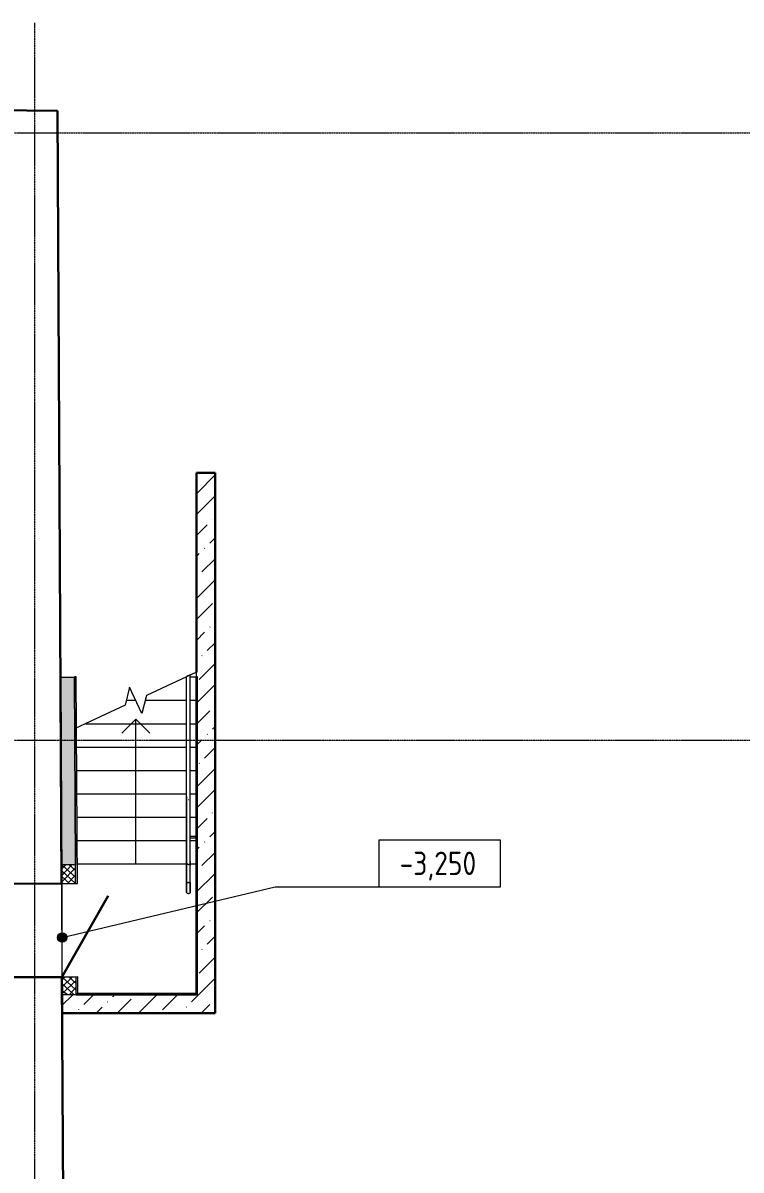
# Model space of a CAD drawing. Header units: millimetres. Extents: x -32 to 417638015, y -35 to 175284279.
# Drawn here: x 416142433 to 416150119, y 175263643 to 175275923 of the extents above; entities that cross this region are included whole.
import ezdxf

# ---------------------------------------------------------------- set-up
doc = ezdxf.new("R2010")
doc.units = ezdxf.units.MM
doc.linetypes.add('ADSK_Линия сетки', pattern=[25, 20, -2.5, 0, -2.5])
for name, color, linetype, lineweight in [('Аннотация', 7, 'Continuous', 18), ('Двери', 7, 'Continuous', 9), ('Лестницы', 7, 'Continuous', 9), ('Ограждение', 7, 'Continuous', 9), ('Оси', 253, 'Continuous', 9), ('Отметки', 7, 'Continuous', 9), ('Перекрытие', 7, 'Continuous', 18), ('Стены внутренние', 7, 'Continuous', 18), ('Стены наружные', 7, 'Continuous', 18), ('Стены несущие', 7, 'Continuous', 30), ('Стены отделка', 7, 'Continuous', 30), ('Стены штриховка', 7, 'Continuous', 9), ('Стрелки вверх', 7, 'Continuous', 18), ('Узлы', 7, 'Continuous', 18), ('ШТРИХОВКА', 252, 'Continuous', 15)]:
    doc.layers.add(name, color=color, linetype=linetype, lineweight=lineweight)
doc.layers.add('Линии', color=7, linetype='Continuous', lineweight=9, true_color=0x00a600)
doc.styles.add('GOST Common_1', font='GOST_Common.ttf', dxfattribs={"width": 0.9, "height": 250})
pattern_1 = [(45, (556.895267267344, 294.7406184339013), (84.18954758163274, 308.6959506083616), [396.875, -79.375, 3.353, -76.02199999999999])]
pattern_2 = [(45, (556.895267267344, 294.7406184339013), (-35.35533905932738, 35.35533905932738), []), (135, (556.895267267344, 294.7406184339013), (-35.35533905932738, -35.35533905932737), [])]

# ---------------------------------------------------------------- blocks, each defined once
blk = doc.blocks.new('План подвала')
at = {"layer": 'Отметки'}
h = blk.add_hatch(color=8, dxfattribs=at)
edge = h.paths.add_edge_path()
edge.add_arc((3851.635954569715, 34726.51222243591), 49.9999999999997, 0, 360)
at = {"layer": 'Стены внутренние', "lineweight": 9}
h = blk.add_hatch(dxfattribs=at)
h.set_pattern_fill('FP_6', color=8, style=0, pattern_type=2)
h.set_pattern_definition(pattern_1)
h.paths.add_polyline_path([(5288.437706878227, 33916.31379331008), (5488.437706878253, 33916.31379331008), (5488.437706878253, 39701.3137933101), (5288.437706878227, 39701.3137933101), (5288.437706878227, 34116.31379331009)])
h = blk.add_hatch(dxfattribs=at)
h.set_pattern_fill('FP_6', color=8, style=0, pattern_type=2)
h.set_pattern_definition(pattern_1)
h.paths.add_polyline_path([(5288.437706878227, 33916.31379331008), (5288.437706878227, 34116.31379331009), (3851.562563137281, 34116.31379331007), (3851.635954569715, 33916.31379331008), (4736.454648848734, 33916.31379331008)])
at = {"layer": 'Стены наружные', "lineweight": 9}
h = blk.add_hatch(dxfattribs=at)
h.set_pattern_fill('HONEY', color=8, scale=10, style=0)
h.set_pattern_definition([(0, (556.895267267344, 294.7406184339013), (47.625, 27.49630645), [31.75, -63.5]), (120, (556.895267267344, 294.7406184339013), (-47.6249998959419, 27.49630663023391), [31.74999999999999, -63.49999999999999]), (59.99999999999999, (556.895267267344, 294.7406184339013), (1.040580910327549e-07, 54.99261308023389), [-63.5, 31.75])])
h.paths.add_polyline_path([(3849.021118944424, 34116.31379331007), (3849.292661394092, 34116.98146705503), (3849.292661394092, 34302.46427060221), (3998.076874514843, 34302.46427060221), (3998.066206213038, 34304.5631366399), (3848.068143857312, 34303.80071323089), (3848.977156343672, 34124.96293085061)])
h.paths.add_polyline_path([(3842.985321129879, 35303.78779560403), (3842.985321129879, 35506.43852096784), (3991.957207781241, 35506.43852096784), (3981.774994719598, 37509.67217258643), (3831.776932363092, 37508.90974917738), (3841.955270111581, 35506.43852096784)])
at = {"layer": 'Стены наружные'}
h = blk.add_hatch(color=8, dxfattribs=at)
h.paths.add_polyline_path([(3999.292661394095, 34126.3137933101), (4018.972486085875, 34126.3137933101), (4018.065947860446, 34304.66479309445), (3998.066206213281, 34304.56313659178), (3999.023056614113, 34302.46427060221), (3999.292661394095, 34302.46427060221), (3999.292661394095, 34129.3069064366)])
h.paths.add_polyline_path([(3992.985321129906, 35304.55022886186), (4012.983125133621, 35304.65187546794), (4001.741150753883, 37516.38141323047), (3981.741409106441, 37516.27975677598), (3992.985321129906, 35305.03958356322)])
at = {"layer": 'Узлы', "lineweight": 9}
h = blk.add_hatch(dxfattribs=at)
h.set_pattern_fill('FP_11', color=8, style=0, pattern_type=2)
h.set_pattern_definition(pattern_2)
h.paths.add_polyline_path([(3849.021118944424, 35303.787795604), (3992.983383486456, 35304.55021901304), (3992.983383486456, 35506.43852096784), (3842.985321129879, 35506.43852096784), (3842.985321129879, 35303.78779560403), (3848.068143856728, 35303.787795604)])
h = blk.add_hatch(dxfattribs=at)
h.set_pattern_fill('FP_11', color=8, style=0, pattern_type=2)
h.set_pattern_definition(pattern_2)
h.paths.add_polyline_path([(3916.161236787812, 34116.31379331007), (3999.292661394095, 34116.67945705304), (3998.972227729997, 34302.46427060221), (3849.292661394092, 34302.46427060221), (3849.292661394092, 34116.31379331007), (3851.635954569715, 34116.31379331007)])
at = {"layer": 'Аннотация', "color": 8, "lineweight": 20, "extrusion": (0, 0, -1)}
for p, q in [((8540.917692637508, 35769.40828762195), (7240.917692637508, 35769.40828762195)), ((7240.917692637508, 35769.40828762195), (7240.917692637508, 35269.40828762195)), ((8540.917692637508, 35269.40828762195), (8540.917692637508, 35769.40828762195)), ((7240.917692637508, 35269.40828762195), (8540.917692637508, 35269.40828762195))]:
    blk.add_line(p, q, dxfattribs=at)
at = {"layer": 'Двери', "color": 8, "lineweight": 30}
blk.add_line((3848.068143857688, 34303.80071323086), (4343.659831439893, 35172.35634138568), dxfattribs=at)
at = {"layer": 'Лестницы', "color": 8}
for p, q in [((5288.437706878252, 37569.41377111081), (4751.726180257832, 37319.14107602764)), ((5174.564437005636, 37516.31379331005), (5182.153388401955, 37516.31379331005)), ((5174.564437005636, 37516.31379331005), (5182.153388401955, 37516.31379331005)), ((5222.153388401955, 37516.31379331005), (5288.437706878252, 37516.31379331005)), ((5222.153388401955, 37516.31379331005), (5288.437706878252, 37516.31379331005)), ((5288.437706878252, 37516.31379331005), (5288.437706878252, 37569.41377111081)), ((4572.403603481267, 37407.92438503453), (4525.149233498671, 37213.48651059247)), ((4704.471810275236, 37124.70320158557), (4572.403603481267, 37407.92438503452)), ((4525.149233498671, 37213.48651059246), (3988.437706878251, 36963.2138155093)), ((4537.987884249585, 37266.31379331005), (4638.437706878251, 37266.31379331005)), ((4537.987884249585, 37266.31379331005), (4638.437706878251, 37266.31379331005)), ((4751.726180257832, 37319.14107602764), (4704.471810275236, 37124.70320158557)), ((4738.887529506917, 37266.31379331005), (5182.153388401955, 37266.31379331005)), ((4738.887529506917, 37266.31379331005), (5182.153388401955, 37266.31379331005)), ((5222.153388401955, 37266.31379331005), (5288.437706878251, 37266.31379331005)), ((5222.153388401955, 37266.31379331005), (5288.437706878251, 37266.31379331005)), ((4102.310976750867, 37016.31379331005), (5182.153388401954, 37016.31379331005)), ((4102.310976750867, 37016.31379331005), (5182.153388401954, 37016.31379331005)), ((5222.153388401955, 37016.31379331005), (5288.437706878251, 37016.31379331005)), ((5222.153388401955, 37016.31379331005), (5288.437706878251, 37016.31379331005)), ((4005.553660747638, 36766.31379331005), (5182.153388401954, 36766.31379331005)), ((4005.553660747638, 36766.31379331005), (5182.153388401954, 36766.31379331005)), ((5222.153388401955, 36766.31379331005), (5288.437706878251, 36766.31379331005)), ((5222.153388401955, 36766.31379331005), (5288.437706878251, 36766.31379331005)), ((4006.824382844056, 36516.31379331004), (5182.153388401954, 36516.31379331004)), ((4006.824382844056, 36516.31379331004), (5182.153388401954, 36516.31379331004)), ((5222.153388401954, 36516.31379331004), (5288.437706878251, 36516.31379331004)), ((5222.153388401954, 36516.31379331004), (5288.437706878251, 36516.31379331004)), ((4008.095104940473, 36266.31379331005), (5182.153388401953, 36266.31379331005)), ((4008.095104940473, 36266.31379331005), (5182.153388401953, 36266.31379331005)), ((5222.153388401953, 36266.31379331005), (5288.43770687825, 36266.31379331005)), ((5222.153388401953, 36266.31379331005), (5288.43770687825, 36266.31379331005)), ((4009.365827036891, 36016.31379331005), (5182.153388401953, 36016.31379331005)), ((4009.365827036891, 36016.31379331005), (5182.153388401953, 36016.31379331005)), ((5222.153388401953, 36016.31379331005), (5288.43770687825, 36016.31379331005)), ((5222.153388401953, 36016.31379331005), (5288.43770687825, 36016.31379331005)), ((4010.636549133307, 35766.31379331005), (5182.153388401953, 35766.31379331005)), ((4010.636549133307, 35766.31379331005), (5182.153388401953, 35766.31379331005)), ((5222.153388401953, 35766.31379331005), (5288.43770687825, 35766.31379331005)), ((5222.153388401953, 35766.31379331005), (5288.43770687825, 35766.31379331005)), ((4011.907271229727, 35516.31379331005), (5182.153388401951, 35516.31379331005)), ((4011.907271229727, 35516.31379331005), (5182.153388401951, 35516.31379331005)), ((5222.153388401955, 35516.31379331005), (5288.437706878249, 35516.31379331005)), ((5222.153388401955, 35516.31379331005), (5288.437706878249, 35516.31379331005))]:
    blk.add_line(p, q, dxfattribs=at)
at = {"layer": 'Линии', "color": 8}
for p, q in [((3842.9853211299, 35506.43852096779), (3842.9853211299, 35303.78779560399)), ((3992.985321129901, 35506.43852096779), (3842.9853211299, 35506.43852096779)), ((3992.985321129902, 35303.78779560399), (3992.985321129901, 35506.43852096779)), ((3842.9853211299, 35303.78779560399), (3992.985321129902, 35303.78779560399)), ((3849.292661394089, 34302.46427060217), (3849.292661394089, 34116.31379331006)), ((3999.292661394091, 34302.46427060217), (3849.292661394089, 34302.46427060217)), ((3999.292661394092, 34116.31379331006), (3999.292661394091, 34302.46427060217)), ((3849.292661394089, 34116.31379331006), (3999.292661394092, 34116.31379331006))]:
    blk.add_line(p, q, dxfattribs=at)
at = {"layer": 'Ограждение', "color": 8}
for p, q in [((5222.153388401955, 37538.50488578972), (5182.153388401956, 37519.85257946352)), ((5222.153388401955, 37538.50488578972), (5182.153388401956, 37519.85257946352)), ((5182.153388401953, 35530.00949271987), (5182.153388401955, 37519.85257946352)), ((5182.153388401953, 35516.31379331005), (5182.153388401955, 37519.85257946352)), ((5222.153388401952, 35530.00949271987), (5222.153388401955, 37538.50488578972)), ((5222.153388401952, 35516.31379331005), (5222.153388401955, 37538.50488578972)), ((5182.153388401958, 36235.82941449726), (5182.153388401955, 35516.3137933101)), ((5182.153388401958, 36235.82941449725), (5182.153388401955, 35542.50339367099)), ((5222.153388401955, 35516.3137933101), (5222.153388401957, 36235.82941449726)), ((5222.153388401955, 35542.50339367099), (5222.153388401957, 36235.82941449725)), ((5200.062819136611, 36203.98917823278), (5204.24395766729, 36203.98917823278)), ((5200.062819136611, 36203.98917823275), (5204.24395766729, 36203.98917823275)), ((5282.153388401958, 35809.22217058962), (5222.153388401959, 35809.22217058962)), ((5222.153388401959, 35794.22217058963), (5282.153388401958, 35794.22217058963)), ((5282.153388401953, 35801.72217058959), (5282.153388401953, 35809.22217058959)), ((5282.153388401953, 35794.22217058959), (5282.153388401953, 35801.72217058959)), ((5182.153388401953, 35498.77474034214), (5182.153388401953, 35530.00949271987)), ((5182.153388401953, 35516.31379331005), (5190.609261693593, 35516.31379331005)), ((5182.153388401952, 35316.31379331005), (5182.153388401953, 35498.77474034214)), ((5182.153388401958, 35498.77474034218), (5182.153388401955, 35316.31379331009)), ((5211.800626597842, 35516.31379331005), (5222.153388401952, 35516.31379331005)), ((5222.153388401952, 35498.77474034214), (5222.153388401952, 35530.00949271987)), ((5222.153388401952, 35316.31379331005), (5222.153388401952, 35498.77474034214)), ((5222.153388401955, 35316.31379331009), (5222.153388401957, 35498.77474034218)), ((5182.153388401952, 35316.31379331005), (5222.153388401952, 35316.31379331005)), ((5182.153388402025, 35316.31379331007), (5182.153388402025, 35312.31485989141)), ((5182.153388402025, 35315.23418160425), (5182.153388402025, 35316.31379331007)), ((5182.153388402025, 35311.23634481672), (5182.153388402025, 35315.23418160425)), ((5182.153388402025, 35312.31485989141), (5182.153388402025, 35308.32232391315)), ((5182.153388402025, 35307.24663086364), (5182.153388402025, 35311.23634481672)), ((5182.153388402025, 35308.32232391315), (5182.153388402025, 35304.34257258118)), ((5182.153388402025, 35303.27142243626), (5182.153388402025, 35307.24663086364)), ((5182.153388402025, 35304.34257258118), (5182.153388402025, 35300.38197264865)), ((5182.153388402025, 35299.31707902005), (5182.153388402025, 35303.27142243626)), ((5182.153388402025, 35300.38197264865), (5182.153388402025, 35296.44686023056)), ((5182.153388402025, 35295.38992672093), (5182.153388402025, 35299.31707902005)), ((5182.153388402025, 35296.44686023056), (5182.153388402025, 35292.54353066736)), ((5182.153388402025, 35291.49624814483), (5182.153388402025, 35295.38992672093)), ((5182.153388402025, 35292.54353066736), (5182.153388402025, 35288.67822845366)), ((5182.153388402025, 35287.64227234688), (5182.153388402025, 35291.49624814483)), ((5182.153388402025, 35288.67822845366), (5182.153388402025, 35284.85713724846)), ((5182.153388402025, 35283.8341648662), (5182.153388402025, 35287.64227234688)), ((5182.153388402025, 35284.85713724846), (5182.153388402025, 35281.08636998256)), ((5182.153388402025, 35280.0780178624), (5182.153388402025, 35283.8341648662)), ((5182.153388402025, 35281.08636998256), (5182.153388402025, 35277.37195907921)), ((5182.153388402025, 35276.37984036945), (5182.153388402025, 35280.0780178624)), ((5182.153388402025, 35277.37195907921), (5182.153388402025, 35273.71984680348)), ((5182.153388402025, 35272.7455486824), (5182.153388402025, 35276.37984036945)), ((5182.153388402025, 35273.71984680348), (5182.153388402025, 35270.13587575592)), ((5182.153388402025, 35269.1809568927), (5182.153388402025, 35272.7455486824)), ((5182.153388402025, 35270.13587575592), (5182.153388402025, 35266.6257795257)), ((5182.153388402025, 35265.6917675868), (5182.153388402025, 35269.1809568927)), ((5182.153388402025, 35266.6257795257), (5182.153388402025, 35263.19517351798)), ((5182.153388402025, 35262.28356272326), (5182.153388402025, 35265.6917675868)), ((5182.153388402025, 35263.19517351798), (5182.153388402025, 35259.84954597057)), ((5182.153388402025, 35258.96179470283), (5182.153388402025, 35262.28356272326)), ((5182.153388402025, 35259.84954597057), (5182.153388402025, 35256.59424917384)), ((5182.153388402025, 35255.73177764573), (5182.153388402025, 35258.96179470283)), ((5182.153388402025, 35256.59424917384), (5182.153388402025, 35253.43449090823)), ((5182.153388402025, 35252.59867889022), (5182.153388402025, 35255.73177764573)), ((5182.153388402025, 35253.43449090823), (5182.153388402025, 35250.37532611292)), ((5182.153388402025, 35249.56751072594), (5182.153388402025, 35252.59867889022)), ((5182.153388402025, 35250.37532611292), (5182.153388402025, 35247.42164879902)), ((5182.153388402025, 35246.64312237536), (5182.153388402025, 35249.56751072594)), ((5182.153388402025, 35247.42164879902), (5182.153388402025, 35244.57818422012)), ((5182.153388402025, 35243.83019223598), (5182.153388402025, 35246.64312237536)), ((5182.153388402025, 35244.57818422012), (5182.153388402025, 35241.84948131299)), ((5182.153388402025, 35241.13322039599), (5182.153388402025, 35243.83019223598)), ((5202.153388401952, 35316.31379331005), (5199.81689049781, 35316.31379331005)), ((5199.81689049781, 35316.31379331005), (5204.489886306093, 35316.31379331005)), ((5204.489886306093, 35316.31379331005), (5202.153388401952, 35316.31379331005)), ((5222.153388402025, 35316.31379331007), (5222.153388402025, 35312.31485989141)), ((5222.153388402025, 35315.23418160425), (5222.153388402025, 35316.31379331007)), ((5222.153388402025, 35311.23634481672), (5222.153388402025, 35315.23418160425)), ((5222.153388402025, 35312.31485989141), (5222.153388402025, 35308.32232391315)), ((5222.153388402025, 35307.24663086364), (5222.153388402025, 35311.23634481672)), ((5222.153388402025, 35308.32232391315), (5222.153388402025, 35304.34257258118)), ((5222.153388402025, 35303.27142243626), (5222.153388402025, 35307.24663086364)), ((5222.153388402025, 35304.34257258118), (5222.153388402025, 35300.38197264865)), ((5222.153388402025, 35299.31707902005), (5222.153388402025, 35303.27142243626)), ((5222.153388402025, 35300.38197264865), (5222.153388402025, 35296.44686023056)), ((5222.153388402025, 35295.38992672093), (5222.153388402025, 35299.31707902005)), ((5222.153388402025, 35296.44686023056), (5222.153388402025, 35292.54353066736)), ((5222.153388402025, 35291.49624814483), (5222.153388402025, 35295.38992672093)), ((5222.153388402025, 35292.54353066736), (5222.153388402025, 35288.67822845366)), ((5222.153388402025, 35287.64227234688), (5222.153388402025, 35291.49624814483)), ((5222.153388402025, 35288.67822845366), (5222.153388402025, 35284.85713724846)), ((5222.153388402025, 35283.8341648662), (5222.153388402025, 35287.64227234688)), ((5222.153388402025, 35284.85713724846), (5222.153388402025, 35281.08636998256)), ((5222.153388402025, 35280.0780178624), (5222.153388402025, 35283.8341648662)), ((5222.153388402025, 35281.08636998256), (5222.153388402025, 35277.37195907921)), ((5222.153388402025, 35276.37984036945), (5222.153388402025, 35280.0780178624)), ((5222.153388402025, 35277.37195907921), (5222.153388402025, 35273.71984680348)), ((5222.153388402025, 35272.7455486824), (5222.153388402025, 35276.37984036945)), ((5222.153388402025, 35273.71984680348), (5222.153388402025, 35270.13587575592)), ((5222.153388402025, 35269.1809568927), (5222.153388402025, 35272.7455486824)), ((5222.153388402025, 35270.13587575592), (5222.153388402025, 35266.6257795257)), ((5222.153388402025, 35265.6917675868), (5222.153388402025, 35269.1809568927)), ((5222.153388402025, 35266.6257795257), (5222.153388402025, 35263.19517351798)), ((5222.153388402025, 35262.28356272326), (5222.153388402025, 35265.6917675868)), ((5222.153388402025, 35263.19517351798), (5222.153388402025, 35259.84954597057)), ((5222.153388402025, 35258.96179470283), (5222.153388402025, 35262.28356272326)), ((5222.153388402025, 35259.84954597057), (5222.153388402025, 35256.59424917384)), ((5222.153388402025, 35255.73177764573), (5222.153388402025, 35258.96179470283)), ((5222.153388402025, 35256.59424917384), (5222.153388402025, 35253.43449090823)), ((5222.153388402025, 35252.59867889022), (5222.153388402025, 35255.73177764573)), ((5222.153388402025, 35253.43449090823), (5222.153388402025, 35250.37532611292)), ((5222.153388402025, 35249.56751072594), (5222.153388402025, 35252.59867889022)), ((5222.153388402025, 35250.37532611292), (5222.153388402025, 35247.42164879902)), ((5222.153388402025, 35246.64312237536), (5222.153388402025, 35249.56751072594)), ((5222.153388402025, 35247.42164879902), (5222.153388402025, 35244.57818422012)), ((5222.153388402025, 35243.83019223598), (5222.153388402025, 35246.64312237536)), ((5222.153388402025, 35244.57818422012), (5222.153388402025, 35241.84948131299)), ((5222.153388402025, 35241.13322039599), (5222.153388402025, 35243.83019223598)), ((5182.153388402025, 35241.84948131299), (5182.153388402025, 35239.23990542018)), ((5182.153388402025, 35238.55652143498), (5182.153388402025, 35241.13322039599)), ((5182.153388402025, 35239.23990542018), (5182.153388402025, 35236.75363130644)), ((5182.153388402025, 35236.10421752164), (5182.153388402025, 35238.55652143498)), ((5182.153388402025, 35236.75363130644), (5182.153388402025, 35234.39463647998)), ((5182.153388402025, 35233.78023181911), (5182.153388402025, 35236.10421752164)), ((5182.153388402025, 35234.39463647998), (5182.153388402025, 35232.16669482928)), ((5182.153388402025, 35231.58828220874), (5182.153388402025, 35233.78023181911)), ((5182.153388402025, 35232.16669482928), (5182.153388402025, 35230.07337058574)), ((5182.153388402025, 35229.53187534231), (5182.153388402025, 35231.58828220874)), ((5182.153388402025, 35230.07337058574), (5182.153388402025, 35228.11801262158)), ((5182.153388402025, 35227.61430103215), (5182.153388402025, 35229.53187534231)), ((5182.153388402025, 35228.11801262158), (5182.153388402025, 35226.30374909242)), ((5182.153388402025, 35225.83862698808), (5182.153388402025, 35227.61430103215)), ((5182.153388402025, 35226.30374909242), (5182.153388402025, 35224.6334824329)), ((5182.153388402025, 35224.20769390978), (5182.153388402025, 35225.83862698808)), ((5182.153388402025, 35224.6334824329), (5182.153388402025, 35223.10988471335)), ((5182.153388402025, 35222.72411094228), (5182.153388402025, 35224.20769390978)), ((5182.153388402025, 35223.10988471335), (5182.153388402025, 35221.73539336512)), ((5182.153388402025, 35221.39025150183), (5182.153388402025, 35222.72411094228)), ((5182.153388402025, 35221.73539336512), (5182.153388402025, 35220.51220728115)), ((5182.153388402025, 35220.208249479), (5182.153388402025, 35221.39025150183)), ((5182.153388402025, 35220.51220728115), (5182.153388402025, 35219.44228329825)), ((5182.153388402025, 35219.17999582487), (5182.153388402025, 35220.208249479)), ((5182.153388402025, 35219.44228329825), (5182.153388402025, 35218.52733306654)), ((5182.153388402025, 35218.30713552595), (5182.153388402025, 35219.17999582487)), ((5182.153388402025, 35218.52733306654), (5182.153388402025, 35217.76882031123)), ((5182.153388402025, 35217.59106497251), (5182.153388402025, 35218.30713552595)), ((5182.153388402025, 35217.76882031123), (5182.153388402025, 35217.16795849091)), ((5182.153388402025, 35217.03292972469), (5182.153388402025, 35217.59106497251)), ((5182.153388402025, 35217.16795849091), (5182.153388402025, 35216.72570885631)), ((5182.153388402025, 35216.63362267981), (5182.153388402025, 35217.03292972469)), ((5182.153388402025, 35216.72570885631), (5182.153388402025, 35216.44277891251)), ((5182.153388402025, 35216.39378264398), (5182.153388402025, 35216.63362267981)), ((5182.153388402025, 35216.44277891251), (5182.153388402025, 35216.31962128708)), ((5182.153388402025, 35216.31379331007), (5182.153388402025, 35216.39378264398)), ((5182.153388402025, 35216.31962128708), (5182.153388402025, 35216.31379331007)), ((5182.154553997431, 35216.09787096891), (5182.153388402025, 35216.31379331007)), ((5182.179185522516, 35215.2983036114), (5182.154553997431, 35216.09787096891)), ((5182.235771511279, 35214.50036082079), (5182.179185522516, 35215.2983036114)), ((5182.324221438202, 35213.70531913531), (5182.235771511279, 35214.50036082079)), ((5182.444393802255, 35212.91445045207), (5182.324221438202, 35213.70531913531)), ((5182.596096353323, 35212.12901999225), (5182.444393802255, 35212.91445045207)), ((5182.779086399658, 35211.35028427702), (5182.596096353323, 35212.12901999225)), ((5182.993071196239, 35210.57948911744), (5182.779086399658, 35211.35028427702)), ((5183.237708413042, 35209.81786762129), (5182.993071196239, 35210.57948911744)), ((5183.512606682681, 35209.06663822055), (5183.237708413042, 35209.81786762129)), ((5183.81732622659, 35208.32700272195), (5183.512606682681, 35209.06663822055)), ((5184.151379558494, 35207.60014438454), (5183.81732622659, 35208.32700272195)), ((5184.514232264328, 35206.8872260266), (5184.151379558494, 35207.60014438454)), ((5184.905303857158, 35206.18938816542), (5184.514232264328, 35206.8872260266)), ((5185.323968705875, 35205.50774719271), (5184.905303857158, 35206.18938816542)), ((5185.769557036012, 35204.84339358863), (5185.323968705875, 35205.50774719271)), ((5186.241356001302, 35204.19739017721), (5185.769557036012, 35204.84339358863)), ((5186.738610824045, 35203.5707704261), (5186.241356001302, 35204.19739017721)), ((5187.260526002614, 35202.96453679325), (5186.738610824045, 35203.5707704261)), ((5187.806266584034, 35202.37965912313), (5187.260526002614, 35202.96453679325)), ((5188.374959499822, 35201.81707309526), (5187.806266584034, 35202.37965912313)), ((5188.965694962604, 35201.27767872726), (5188.374959499822, 35201.81707309526)), ((5189.577527921656, 35200.76233893506), (5188.965694962604, 35201.27767872726)), ((5190.209479574782, 35200.27187815239), (5189.577527921656, 35200.76233893506)), ((5190.860538934135, 35199.80708101188), (5190.209479574782, 35200.27187815239)), ((5191.529664443611, 35199.3686910898), (5190.860538934135, 35199.80708101188)), ((5192.215785645159, 35198.95740971652), (5191.529664443611, 35199.3686910898)), ((5192.917804891204, 35198.57389485449), (5192.215785645159, 35198.95740971652)), ((5193.634599100704, 35198.21876004567), (5192.917804891204, 35198.57389485449)), ((5194.365021555855, 35197.89257343001), (5193.634599100704, 35198.21876004567)), ((5195.107903736532, 35197.59585683652), (5194.365021555855, 35197.89257343001)), ((5195.86205718971, 35197.32908494843), (5195.107903736532, 35197.59585683652)), ((5196.626275430748, 35197.09268454386), (5195.86205718971, 35197.32908494843)), ((5197.399335873481, 35196.88703381304), (5196.626275430748, 35197.09268454386)), ((5198.180001786126, 35196.71246175325), (5197.399335873481, 35196.88703381304)), ((5198.96702426975, 35196.56924764256), (5198.180001786126, 35196.71246175325)), ((5199.759144256253, 35196.45762059299), (5198.96702426975, 35196.56924764256)), ((5200.55509452264, 35196.37775918402), (5199.759144256253, 35196.45762059299)), ((5201.353601718295, 35196.32979117685), (5200.55509452264, 35196.37775918402)), ((5202.153388402029, 35196.31379331007), (5201.353601718295, 35196.32979117685)), ((5202.36931074319, 35196.31495890547), (5202.153388402029, 35196.31379331007)), ((5203.168878100694, 35196.33959043056), (5202.36931074319, 35196.31495890547)), ((5203.966820891319, 35196.39617641932), (5203.168878100694, 35196.33959043056)), ((5204.761862576793, 35196.48462634624), (5203.966820891319, 35196.39617641932)), ((5205.552731260031, 35196.6047987103), (5204.761862576793, 35196.48462634624)), ((5206.33816171986, 35196.75650126137), (5205.552731260031, 35196.6047987103)), ((5207.116897435077, 35196.9394913077), (5206.33816171986, 35196.75650126137)), ((5207.887692594674, 35197.15347610429), (5207.116897435077, 35196.9394913077)), ((5208.649314090804, 35197.39811332108), (5207.887692594674, 35197.15347610429)), ((5209.400543491561, 35197.67301159073), (5208.649314090804, 35197.39811332108)), ((5210.140178990149, 35197.97773113464), (5209.400543491561, 35197.67301159073)), ((5210.867037327557, 35198.31178446654), (5210.140178990149, 35197.97773113464)), ((5211.579955685498, 35198.67463717238), (5210.867037327557, 35198.31178446654)), ((5212.277793546687, 35199.06570876521), (5211.579955685498, 35198.67463717238)), ((5212.959434519391, 35199.48437361392), (5212.277793546687, 35199.06570876521)), ((5213.623788123481, 35199.92996194405), (5212.959434519391, 35199.48437361392)), ((5214.269791534903, 35200.40176090935), (5213.623788123481, 35199.92996194405)), ((5214.896411285997, 35200.89901573209), (5214.269791534903, 35200.40176090935)), ((5215.502644918853, 35201.42093091066), (5214.896411285997, 35200.89901573209)), ((5216.087522588969, 35201.96667149208), (5215.502644918853, 35201.42093091066)), ((5216.650108616846, 35202.53536440786), (5216.087522588969, 35201.96667149208)), ((5217.189502984852, 35203.12609987064), (5216.650108616846, 35202.53536440786)), ((5217.704842777049, 35203.73793282971), (5217.189502984852, 35203.12609987064)), ((5218.195303559712, 35204.36988448283), (5217.704842777049, 35203.73793282971)), ((5218.660100700226, 35205.02094384217), (5218.195303559712, 35204.36988448283)), ((5219.098490622298, 35205.69006935166), (5218.660100700226, 35205.02094384217)), ((5219.509771995584, 35206.3761905532), (5219.098490622298, 35205.69006935166)), ((5219.893286857614, 35207.07820979925), (5219.509771995584, 35206.3761905532)), ((5220.248421666422, 35207.79500400876), (5219.893286857614, 35207.07820979925)), ((5220.574608282083, 35208.5254264639), (5220.248421666422, 35207.79500400876)), ((5220.871324875588, 35209.26830864457), (5220.574608282083, 35208.5254264639)), ((5221.138096763673, 35210.02246209775), (5220.871324875588, 35209.26830864457)), ((5221.374497168238, 35210.7866803388), (5221.138096763673, 35210.02246209775)), ((5221.580147899072, 35211.55974078153), (5221.374497168238, 35210.7866803388)), ((5221.754719958852, 35212.34040669417), (5221.580147899072, 35211.55974078153)), ((5221.897934069542, 35213.12742917779), (5221.754719958852, 35212.34040669417)), ((5222.009561119105, 35213.9195491643), (5221.897934069542, 35213.12742917779)), ((5222.089422528074, 35214.71549943069), (5222.009561119105, 35213.9195491643)), ((5222.137390535248, 35215.51400662634), (5222.089422528074, 35214.71549943069)), ((5222.153388402025, 35216.31379331007), (5222.137390535248, 35215.51400662634)), ((5222.153388402025, 35241.84948131299), (5222.153388402025, 35239.23990542018)), ((5222.153388402025, 35238.55652143498), (5222.153388402025, 35241.13322039599)), ((5222.153388402025, 35239.23990542018), (5222.153388402025, 35236.75363130644)), ((5222.153388402025, 35236.10421752164), (5222.153388402025, 35238.55652143498)), ((5222.153388402025, 35236.75363130644), (5222.153388402025, 35234.39463647998)), ((5222.153388402025, 35233.78023181911), (5222.153388402025, 35236.10421752164)), ((5222.153388402025, 35234.39463647998), (5222.153388402025, 35232.16669482928)), ((5222.153388402025, 35231.58828220874), (5222.153388402025, 35233.78023181911)), ((5222.153388402025, 35232.16669482928), (5222.153388402025, 35230.07337058574)), ((5222.153388402025, 35229.53187534231), (5222.153388402025, 35231.58828220874)), ((5222.153388402025, 35230.07337058574), (5222.153388402025, 35228.11801262158)), ((5222.153388402025, 35227.61430103215), (5222.153388402025, 35229.53187534231)), ((5222.153388402025, 35228.11801262158), (5222.153388402025, 35226.30374909242)), ((5222.153388402025, 35225.83862698808), (5222.153388402025, 35227.61430103215)), ((5222.153388402025, 35226.30374909242), (5222.153388402025, 35224.6334824329)), ((5222.153388402025, 35224.20769390978), (5222.153388402025, 35225.83862698808)), ((5222.153388402025, 35224.6334824329), (5222.153388402025, 35223.10988471335)), ((5222.153388402025, 35222.72411094228), (5222.153388402025, 35224.20769390978)), ((5222.153388402025, 35223.10988471335), (5222.153388402025, 35221.73539336512)), ((5222.153388402025, 35221.39025150183), (5222.153388402025, 35222.72411094228)), ((5222.153388402025, 35221.73539336512), (5222.153388402025, 35220.51220728115)), ((5222.153388402025, 35220.208249479), (5222.153388402025, 35221.39025150183)), ((5222.153388402025, 35220.51220728115), (5222.153388402025, 35219.44228329825)), ((5222.153388402025, 35219.17999582487), (5222.153388402025, 35220.208249479)), ((5222.153388402025, 35219.44228329825), (5222.153388402025, 35218.52733306654)), ((5222.153388402025, 35218.30713552595), (5222.153388402025, 35219.17999582487)), ((5222.153388402025, 35218.52733306654), (5222.153388402025, 35217.76882031123)), ((5222.153388402025, 35217.59106497251), (5222.153388402025, 35218.30713552595)), ((5222.153388402025, 35217.76882031123), (5222.153388402025, 35217.16795849091)), ((5222.153388402025, 35217.03292972469), (5222.153388402025, 35217.59106497251)), ((5222.153388402025, 35217.16795849091), (5222.153388402025, 35216.72570885631)), ((5222.153388402025, 35216.63362267981), (5222.153388402025, 35217.03292972469)), ((5222.153388402025, 35216.72570885631), (5222.153388402025, 35216.44277891251)), ((5222.153388402025, 35216.39378264398), (5222.153388402025, 35216.63362267981)), ((5222.153388402025, 35216.44277891251), (5222.153388402025, 35216.31962128708)), ((5222.153388402025, 35216.31379331007), (5222.153388402025, 35216.39378264398)), ((5222.153388402025, 35216.31962128708), (5222.153388402025, 35216.31379331007))]:
    blk.add_line(p, q, dxfattribs=at)
at = {"layer": 'Ограждение', "color": 8, "flags": 128}
for points in [[(5182.153388401955, 35498.77474034218), (5182.153388401955, 35501.57399373525), (5182.153388401955, 35504.36876892003), (5182.153388401955, 35507.15459485241), (5182.153388401955, 35509.92701480517), (5182.153388401955, 35512.68159349783), (5182.153388401955, 35515.41392419209), (5182.153388401955, 35518.11963574168), (5182.153388401955, 35520.79439958531), (5182.153388401955, 35523.43393667143), (5182.153388401955, 35526.03402430379), (5182.153388401955, 35528.5905028968), (5182.153388401955, 35531.09928263009), (5182.153388401955, 35533.55634999124), (5182.153388401955, 35535.95777419664), (5182.153388401955, 35538.29971347983), (5182.153388401955, 35540.57842123755), (5182.153388401955, 35542.503393671)], [(5182.515862243249, 35525.01723698455), (5182.789101308767, 35523.8052563183), (5183.129881626925, 35522.63467312237), (5183.531273637037, 35521.51270682583), (5183.985728674416, 35520.44491123015), (5184.485454453969, 35519.435175389), (5185.022745178057, 35518.48582123661), (5185.590247913958, 35517.59777110469), (5186.181158018642, 35516.77075708505), (5186.789345497487, 35516.00354705688), (5187.409420411722, 35515.29416741203), (5188.036748778455, 35514.64010851978), (5188.667431346264, 35514.03850463237), (5189.298256904313, 35513.48628459438), (5189.926640103911, 35512.98029314615), (5190.550551708448, 35512.51738485149), (5191.168447131509, 35512.09449393077), (5191.779197299594, 35511.70868379357), (5192.382024384689, 35511.35718007845), (5192.976443809315, 35511.03739072007), (5193.562213100682, 35510.74691612339), (5194.139287608188, 35510.48355203113), (5194.707782742084, 35510.24528718782), (5195.267942186754, 35510.03029746564), (5195.820111445202, 35509.83693773993), (5196.364716046092, 35509.66373248844), (5196.90224376509, 35509.5093658361), (5197.433230258349, 35509.37267156762), (5197.958247565557, 35509.2526234773), (5198.477895003432, 35509.14832630906), (5198.99279203301, 35509.0590074544), (5199.503572741903, 35508.9840095137), (5200.010881634527, 35508.92278378235), (5200.515370467981, 35508.87488469385), (5201.017695908954, 35508.83996523255), (5201.518517817948, 35508.81777331733), (5202.018497991305, 35508.80814915193), (5202.153388401959, 35508.80769426119)], [(5221.790914560666, 35525.01723698455), (5221.51767549515, 35523.8052563183), (5221.176895176992, 35522.63467312237), (5220.77550316688, 35521.51270682583), (5220.321048129499, 35520.44491123014), (5219.821322349948, 35519.435175389), (5219.284031625858, 35518.48582123661), (5218.716528889958, 35517.59777110469), (5218.125618785273, 35516.77075708505), (5217.517431306428, 35516.00354705688), (5216.897356392193, 35515.29416741203), (5216.27002802546, 35514.64010851978), (5215.639345457651, 35514.03850463237), (5215.008519899601, 35513.48628459438), (5214.380136700004, 35512.98029314615), (5213.756225095469, 35512.51738485149), (5213.138329672406, 35512.09449393077), (5212.527579504322, 35511.70868379357), (5211.924752419227, 35511.35718007845), (5211.330332994599, 35511.03739072007), (5210.744563703233, 35510.74691612339), (5210.167489195726, 35510.48355203113), (5209.598994061835, 35510.24528718782), (5209.03883461716, 35510.03029746564), (5208.486665358716, 35509.83693773993), (5207.94206075782, 35509.66373248844), (5207.404533038825, 35509.5093658361), (5206.873546545568, 35509.37267156762), (5206.348529238358, 35509.2526234773), (5205.828881800483, 35509.14832630906), (5205.313984770907, 35509.0590074544), (5204.803204062015, 35508.9840095137), (5204.295895169388, 35508.92278378235), (5203.791406335932, 35508.87488469385), (5203.289080894961, 35508.83996523255), (5202.788258985967, 35508.81777331733), (5202.28827881261, 35508.80814915193), (5202.153388401959, 35508.80769426119)], [(5222.153388401957, 35542.503393671), (5222.153388401957, 35540.2825657481), (5222.153388401957, 35537.99533415909), (5222.153388401957, 35535.64535798658), (5222.153388401957, 35533.23639669116), (5222.153388401957, 35530.772304097), (5222.153388401957, 35528.25702222662), (5222.153388401957, 35525.69457499445), (5222.153388401957, 35523.08906176942), (5222.153388401957, 35520.44465081688), (5222.153388401957, 35517.76557263025), (5222.153388401957, 35515.05611316313), (5222.153388401957, 35512.32060697267), (5222.153388401957, 35509.56343028523), (5222.153388401957, 35506.78899399534), (5222.153388401957, 35504.00173660922), (5222.153388401957, 35501.20611714411), (5222.153388401957, 35498.77474034218)]]:
    blk.add_lwpolyline(points, dxfattribs=at)
at = {"layer": 'Оси', "color": 8, "linetype": 'ADSK_Линия сетки'}
for p, q in [((3556.460620305794, -4056.756487374752), (3556.460620305872, 44517.73907708558)), ((-9557.833270865207, 43339.7406184335), (56671.89526726739, 43339.74061843329)), ((-9557.833270865238, 36839.74061843351), (56671.89526726738, 36839.74061843329))]:
    blk.add_line(p, q, dxfattribs=at)
at = {"layer": 'Отметки', "color": 8, "lineweight": 20}
for p, q in [((3851.635954569715, 34726.51222243591), (6129.815822643658, 35269.40828762198)), ((6129.815822643658, 35269.40828762198), (7890.917692637513, 35269.40828762198))]:
    blk.add_line(p, q, dxfattribs=at)
at = {"layer": 'Отметки', "color": 8}
blk.add_circle((3851.635954569715, 34726.51222243591), 49.9999999999997, dxfattribs=at)
at = {"layer": 'Перекрытие', "color": 8}
for p, q in [((4011.907271229726, 35516.31379331006), (5182.153388401951, 35516.31379331005)), ((5222.153388401953, 35516.31379331005), (5288.437706878222, 35516.31379331005)), ((3851.635954569713, 34303.81884801445), (3851.635954569718, 35303.78779560399))]:
    blk.add_line(p, q, dxfattribs=at)
at = {"layer": 'Стены внутренние', "color": 8}
blk.add_line((3842.9853211299, 35303.78779560399), (3848.068143856724, 34303.80071323086), dxfattribs=at)
at = {"layer": 'Стены несущие', "color": 8}
for p, q in [((3800.926192512949, 43578.43902254109), (-815.4771263690789, 43613.06109076281)), ((3800.926192512944, 43578.43902254109), (3842.985321129875, 35303.787795604)), ((5488.437706878247, 39701.31379331006), (5288.437706878222, 39701.31379331006)), ((5288.437706878222, 39701.31379331006), (5288.437706878222, 37569.41377111081)), ((5488.437706878247, 33916.31379331004), (5488.437706878247, 39701.31379331006)), ((3831.776932363642, 37508.90974917735), (3842.985321130499, 35303.78779560396)), ((5288.437706878222, 37516.31379331005), (5288.437706878222, 34126.31379331007)), ((3272.992684177215, 35300.8905866497), (3842.9853211299, 35303.78779560399)), ((3278.07550690404, 34300.90350427656), (3848.068143856724, 34303.80071323085)), ((3916.161236787832, 20907.26556149698), (3848.068143856699, 34303.80071323086)), ((3848.068143857323, 34303.80071323082), (3849.021118945043, 34116.31379331007)), ((3851.562563137279, 34116.31379331007), (3851.562563137279, 33916.31379331004)), ((3999.292661394091, 34116.31379331007), (5288.437706878222, 34116.31379331007)), ((3851.562563137279, 33916.31379331004), (5488.437706878247, 33916.31379331004))]:
    blk.add_line(p, q, dxfattribs=at)
at = {"layer": 'Стены отделка', "color": 8, "lineweight": 9}
for p, q in [((3981.774994719596, 37509.67217258638), (3831.776932363642, 37508.90974917735)), ((4001.741150753878, 37516.38141323043), (3981.741409106436, 37516.27975677588)), ((3981.741409106436, 37516.27975677588), (3991.957207780966, 35506.43852096779)), ((3991.957207781239, 35506.43852096779), (3981.774994719596, 37509.67217258638)), ((4012.983125133617, 35304.65187546754), (4001.741150753878, 37516.38141323043)), ((5298.437706878255, 37516.31379331005), (5288.437706878222, 37516.31379331005)), ((5298.437706878255, 34116.31379331007), (5298.437706878255, 37516.31379331005)), ((3992.985321129902, 35304.55022886186), (4012.983125133617, 35304.65187546754)), ((4018.065947860441, 34304.6647930944), (3848.068143857323, 34303.80071323082)), ((3998.066206212999, 34304.56313663985), (3998.076874514806, 34302.46427060217)), ((3998.076874515083, 34302.46427060217), (3998.066206213276, 34304.56313663985)), ((4018.972486085871, 34126.31379331007), (4018.065947860441, 34304.6647930944)), ((5288.437706878222, 34126.31379331007), (4018.972486085871, 34126.31379331007)), ((5288.437706878222, 34116.31379331007), (5298.437706878255, 34116.31379331007))]:
    blk.add_line(p, q, dxfattribs=at)
at = {"layer": 'Стены штриховка', "color": 8}
blk.add_line((3999.292661394092, 34126.31379331007), (4018.972486085871, 34126.31379331007), dxfattribs=at)
at = {"layer": 'Стрелки вверх', "color": 8}
for p, q in [((4638.437706878251, 37066.31379331005), (4488.437706878251, 36916.31379331004)), ((4638.437706878251, 37016.31379331005), (4638.437706878251, 37066.31379331005)), ((4638.437706878251, 37066.31379331005), (4788.437706878251, 36916.31379331004)), ((4638.437706878251, 36766.31379331005), (4638.437706878251, 37016.31379331005)), ((4638.437706878251, 36516.31379331004), (4638.437706878251, 36766.31379331005)), ((4638.43770687825, 36266.31379331005), (4638.437706878251, 36516.31379331004)), ((4638.437706878249, 36016.31379331005), (4638.43770687825, 36266.31379331005)), ((4638.437706878249, 35766.31379331005), (4638.437706878249, 36016.31379331005)), ((4638.437706878249, 35516.31379331005), (4638.437706878249, 35766.31379331005))]:
    blk.add_line(p, q, dxfattribs=at)
at = {"layer": 'Отметки', "color": 8, "lineweight": 20, "insert": (7462.241622357879, 35646.11536360961), "char_height": 250, "width": 1028.822568671121, "attachment_point": 1, "line_spacing_factor": 1.022761013168346, "style": 'GOST Common_1'}
blk.add_mtext('-3,250', dxfattribs=at)

msp = doc.modelspace()

# ---------------------------------------------------------------- block references
at = {"layer": 'ШТРИХОВКА'}
msp.add_blockref('План подвала', (416139002.585074, 175231404.8243427), dxfattribs=at)

doc.saveas('drawing.dxf')
